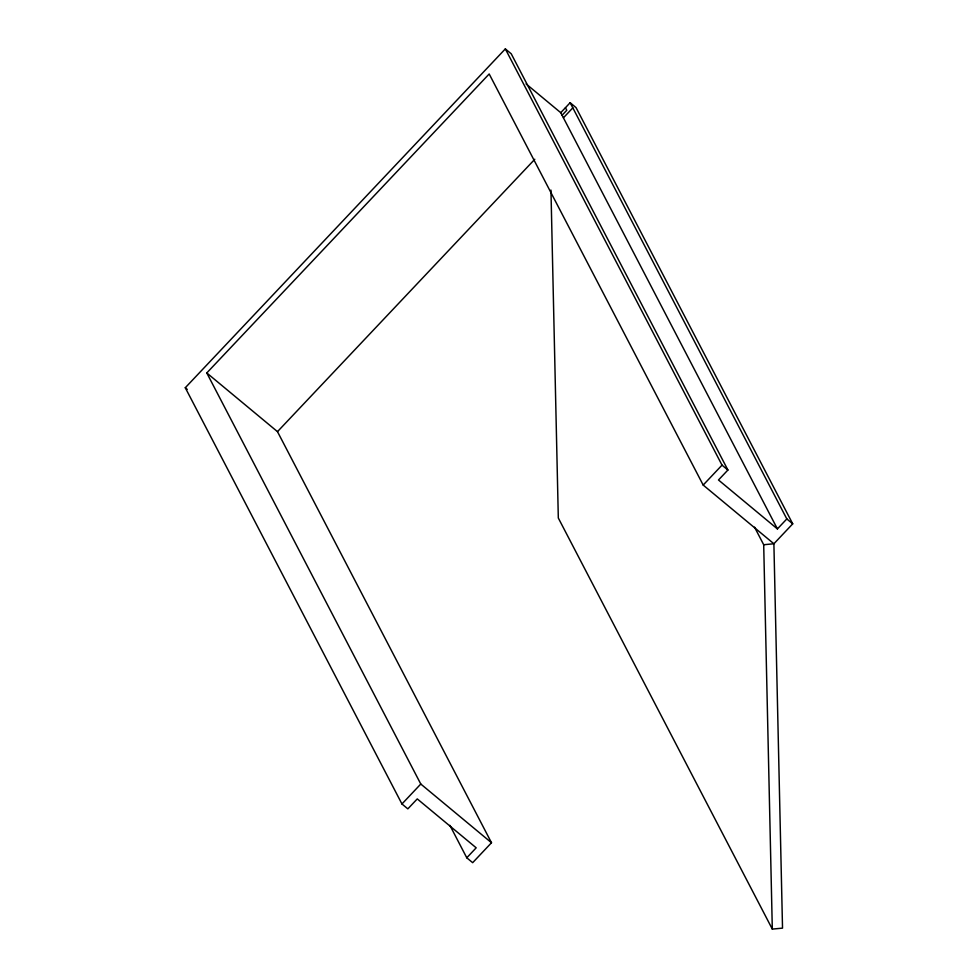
<?xml version="1.0" encoding="UTF-8"?>
<svg xmlns="http://www.w3.org/2000/svg" width="978" height="978" viewBox="0 0 978 978"><rect width="100%" height="100%" fill="white"/><g stroke="black" fill="none" stroke-linecap="round" stroke-linejoin="round"><path stroke-width="1.47" d="M550.956 190.074L558.316 518.01L772.314 929.1L782.522 928.134L773.891 543.768L703.182 485.064L489.183 73.973L206.786 372.948L277.483 431.653L491.494 842.743L472.667 862.682L466.775 857.792L476.188 847.816L417.264 798.904L407.85 808.867L401.958 803.977L185.282 387.74L505.333 48.9L511.225 53.79L727.901 470.027L718.488 479.99L777.412 528.915L786.825 518.939L570.15 102.714L560.736 112.678L777.412 528.915M562.081 115.245L566.788 110.269L565.443 107.69M563.414 117.812L572.827 107.849M277.483 431.653L534.795 159.255M401.958 803.977L420.784 784.038L206.786 372.948M703.182 485.064L722.021 465.137L505.333 48.9M570.15 102.714L576.042 107.604L792.718 523.841L773.891 543.768L763.696 544.734L754.539 527.154M526.078 83.9L560.736 112.678M722.021 465.137L727.901 470.027M786.825 518.939L792.718 523.841M185.282 387.74L187.238 389.378M420.784 784.038L491.494 842.743M449.88 825.334L466.775 857.792M763.696 544.734L772.314 929.1"/></g></svg>
